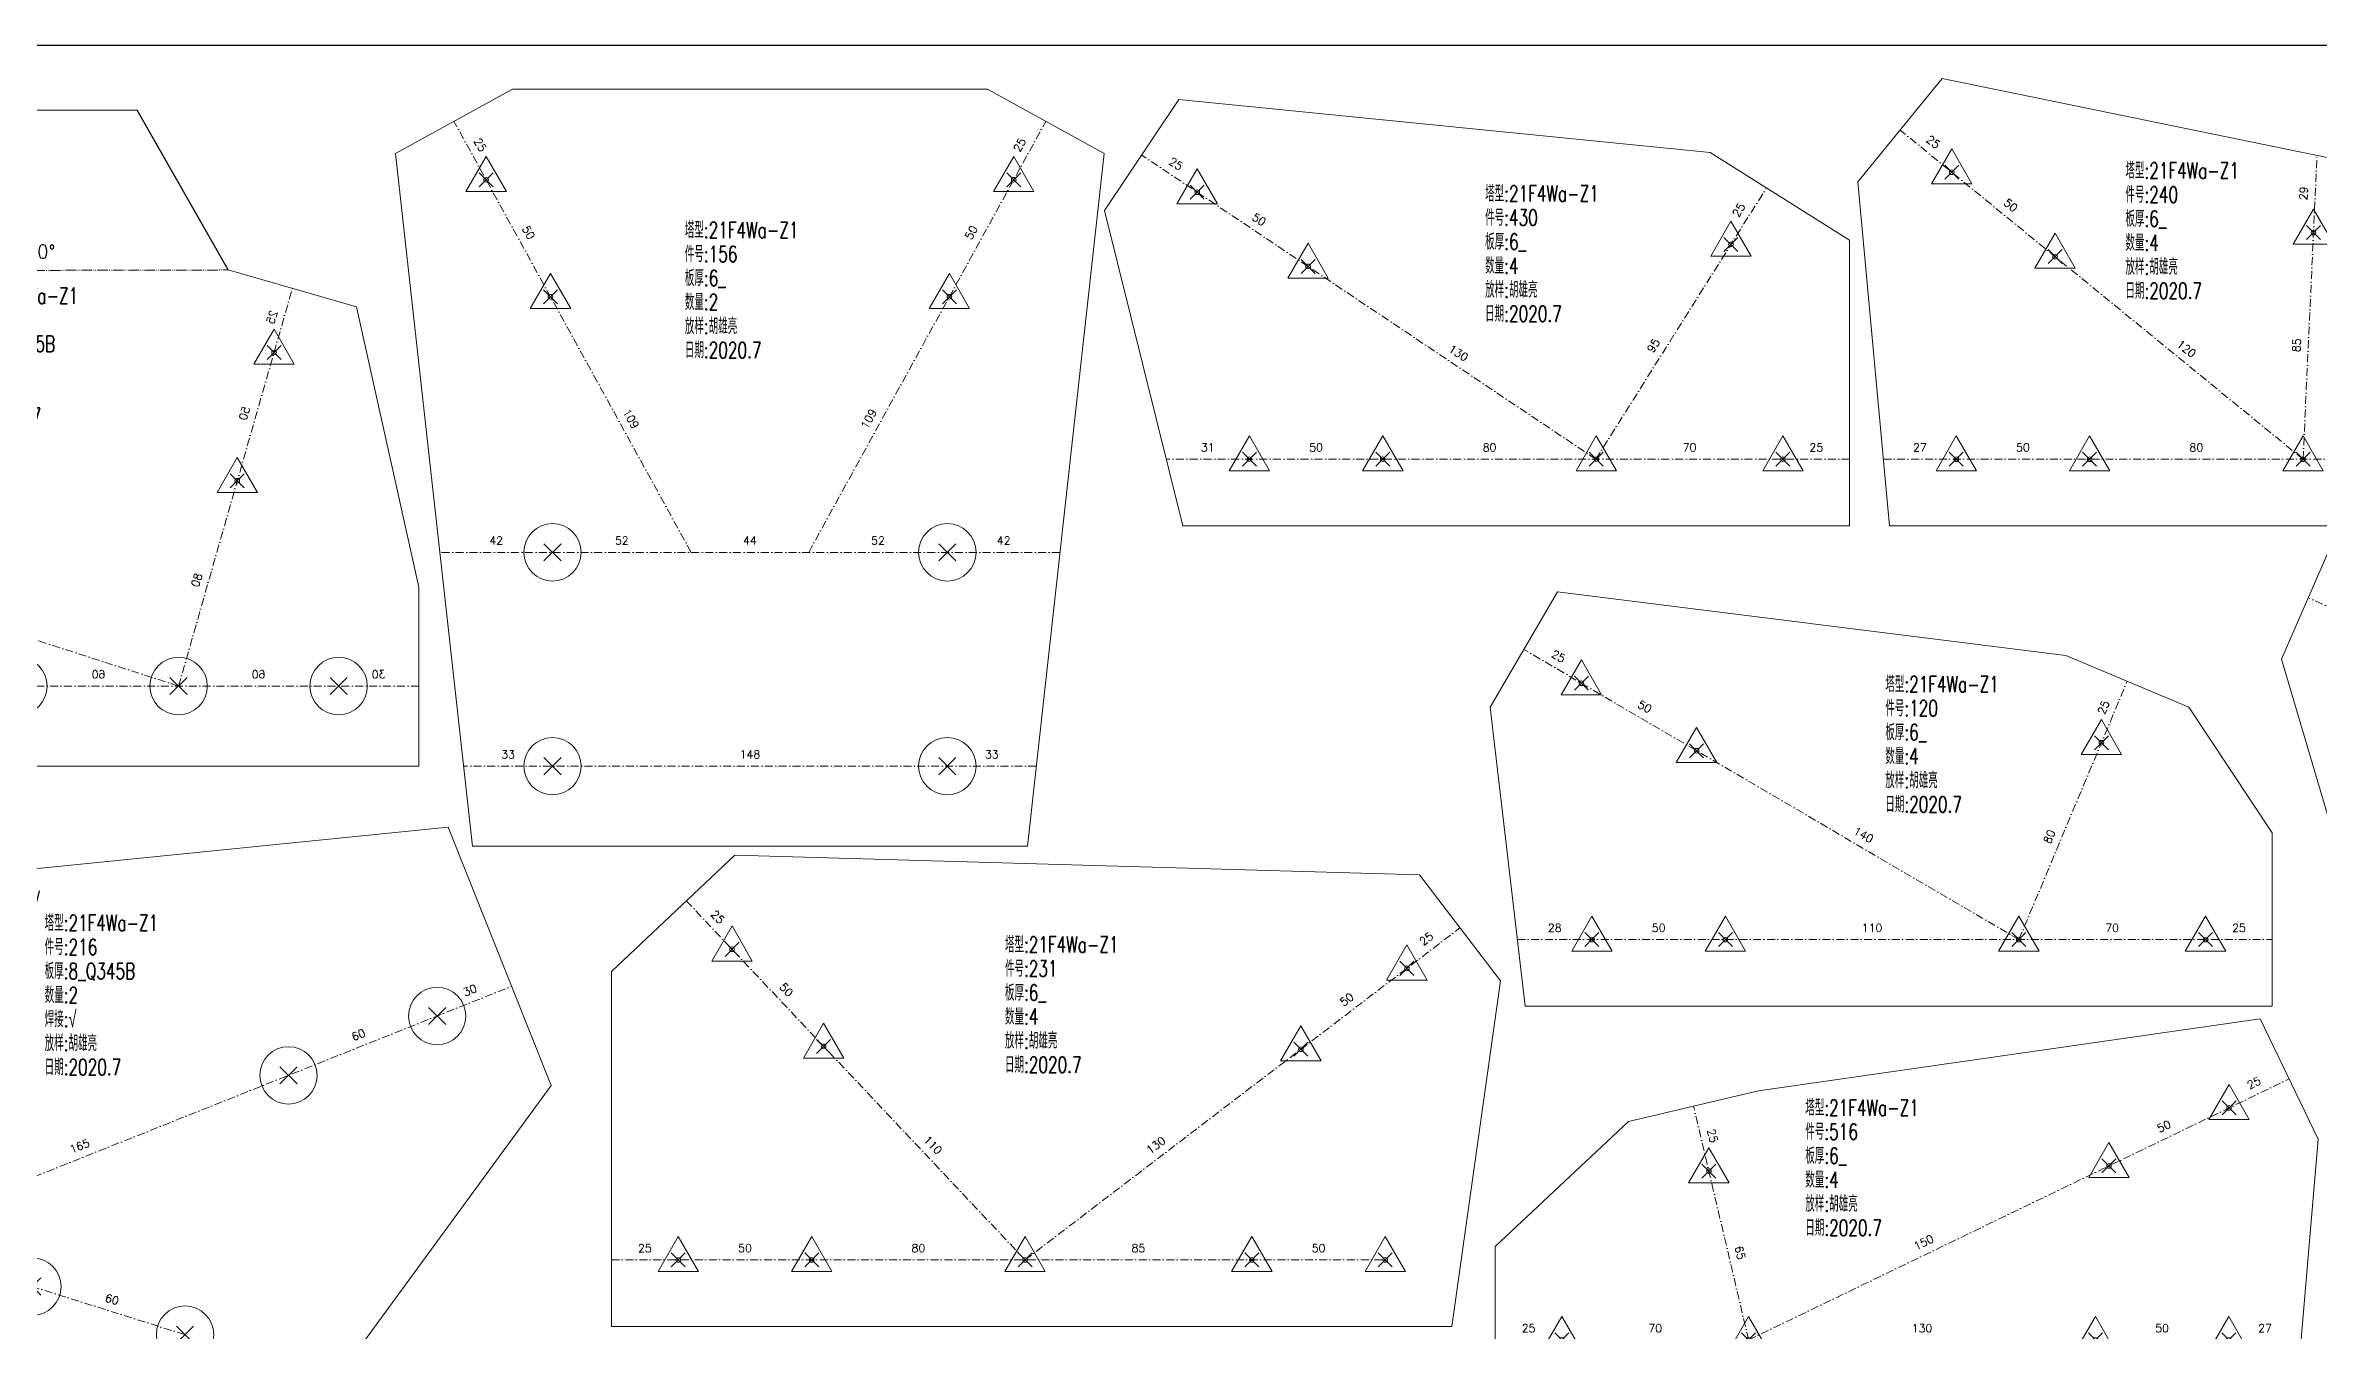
# Model space of a CAD drawing. Extents: x 1310 to 15542, y -76 to 8381.
# Drawn here: x 3379 to 4231, y 7899 to 8381 of the extents above; entities that cross this region are included whole.
import ezdxf
from ezdxf.enums import TextEntityAlignment as Align

# ---------------------------------------------------------------- set-up
doc = ezdxf.new("R2010")
doc.units = 0
doc.header["$MEASUREMENT"] = 0
doc.linetypes.add('一点画线', pattern=[5.2, 3, -1, 0.2, -1])
doc.linetypes.add('制弯线', pattern=[5.9, 4, -0.5, 0.2, -0.5, 0.2, -0.5])
doc.layers.get('0').update_dxf_attribs({"linetype": 'CONTINUOUS', "lineweight": 25})
for name, color, linetype, lineweight in [('1', 7, 'CONTINUOUS', 25), ('2', 7, 'CONTINUOUS', 25), ('5', 7, 'CONTINUOUS', 25)]:
    doc.layers.add(name, color=color, linetype=linetype, lineweight=lineweight)
doc.styles.get("Standard").update_dxf_attribs({"font": 'simplex.shx', "width": 0.7, "height": 3, "bigfont": 'gbhzfs.shx'})

# ---------------------------------------------------------------- blocks, each defined once
blk = doc.blocks.new('板孔17.5')
at = {"layer": '5', "color": 7, "linetype": 'Continuous', "lineweight": 13}
for p, q in [((0, 1), (-0.866, -0.5)), ((0.866, -0.5), (0, 1)), ((-0.3, -0.3), (0.3, 0.3)), ((0.3, -0.3), (-0.3, 0.3)), ((-0.866, -0.5), (0.866, -0.5))]:
    blk.add_line(p, q, dxfattribs=at)
at = {"layer": '5', "color": 7, "linetype": 'Continuous', "lineweight": 0}
blk.add_circle((0, 0), 0.1, dxfattribs=at)
blk = doc.blocks.new('PLKM_7b76d530-2090-40c1-a64a-3491f2526c1a', base_point=(3035.27, 12225.21))
at = {"layer": '1', "color": 7, "linetype": 'Continuous', "lineweight": 18}
for p, q in [((2963.91, 12297.87), (2775.85, 12270.89)), ((2985.64, 12252.84), (2963.91, 12297.87)), ((2775.85, 12270.89), (2727.18, 12259.43)), ((2727.18, 12259.43), (2677.15, 12212.55)), ((2977.15, 12152.55), (2985.64, 12252.84)), ((2677.15, 12212.55), (2677.15, 12152.55)), ((2677.15, 12152.55), (2977.15, 12152.55))]:
    blk.add_line(p, q, dxfattribs=at)
at = {"layer": '2', "color": 9, "linetype": '一点画线', "lineweight": 13}
for p, q in [((2772.16, 12177.55), (2974.77, 12275.35)), ((2772.16, 12177.55), (2751.51, 12265.16)), ((2677.15, 12177.55), (2979.27, 12177.55))]:
    blk.add_line(p, q, dxfattribs=at)
at = {"layer": '1', "color": 7, "linetype": 'Continuous', "lineweight": 0, "xscale": 8.75, "yscale": 8.75, "zscale": 8.75}
for p in [(2952.26, 12264.48), (2757.25, 12240.83), (2907.23, 12242.75), (2702.15, 12177.55), (2772.15, 12177.55), (2902.15, 12177.55), (2952.15, 12177.55)]:
    blk.add_blockref('板孔17.5', p, dxfattribs=at)
at = {"layer": '1', "color": 7, "linetype": 'Continuous', "lineweight": 13, "insert": (2793.39, 12267.58), "char_height": 6, "width": 600, "attachment_point": 1, "line_spacing_factor": 0.9}
blk.add_mtext('塔型:21F4Wa-Z1\\P件号:516\\P板厚:6_\\P数量:4\\P放样:胡雄亮\\P日期:2020.7', dxfattribs=at)
at = {"layer": '2', "color": 7, "linetype": 'Continuous', "lineweight": 13}
for s, rotation, p in [('25', 26, (2962.65, 12271.72)), ('25', 284, (2756.33, 12253.45)), ('50', 26, (2928.87, 12255.42)), ('65', 284, (2766.65, 12209.65)), ('150', 26, (2838.82, 12211.95))]:
    blk.add_text(s, height=3, rotation=rotation, dxfattribs=at).set_placement(p, align=Align.BOTTOM_CENTER)
for s, p in [('25', (2689.65, 12179.55)), ('70', (2737.15, 12179.55)), ('130', (2837.15, 12179.55)), ('50', (2927.15, 12179.55)), ('27', (2965.71, 12179.55))]:
    blk.add_text(s, height=3, dxfattribs=at).set_placement(p, align=Align.BOTTOM_CENTER)
blk = doc.blocks.new('PLKM_54b1b97a-2446-4536-828b-b68f0444062a', base_point=(4218.96, 13221.65))
at = {"layer": '1', "color": 7, "linetype": 'Continuous', "lineweight": 18}
for p, q in [((3875.46, 13301.51), (3847.64, 13259.96)), ((4074.57, 13281.74), (3875.46, 13301.51)), ((4126.91, 13248.8), (4074.57, 13281.74)), ((3847.64, 13259.96), (3876.91, 13141.8)), ((4126.91, 13141.8), (4126.91, 13248.8)), ((3876.91, 13141.8), (4126.91, 13141.8))]:
    blk.add_line(p, q, dxfattribs=at)
at = {"layer": '2', "color": 9, "linetype": '一点画线', "lineweight": 13}
for p, q in [((4031.78, 13166.8), (3861.55, 13280.73)), ((4031.77, 13166.8), (4095.73, 13268.42)), ((4126.91, 13166.8), (3870.72, 13166.8))]:
    blk.add_line(p, q, dxfattribs=at)
at = {"layer": '1', "color": 7, "linetype": 'Continuous', "lineweight": 0, "xscale": 8.75, "yscale": 8.75, "zscale": 8.75}
for p in [(3882.33, 13266.83), (4082.41, 13247.27), (3923.88, 13239.02), (3901.91, 13166.8), (3951.91, 13166.8), (4031.91, 13166.8), (4101.91, 13166.8)]:
    blk.add_blockref('板孔17.5', p, dxfattribs=at)
at = {"layer": '1', "color": 7, "linetype": 'Continuous', "lineweight": 13, "insert": (3990.27, 13269.3), "char_height": 6, "width": 600, "attachment_point": 1, "line_spacing_factor": 0.9}
blk.add_mtext('塔型:21F4Wa-Z1\\P件号:430\\P板厚:6_\\P数量:4\\P放样:胡雄亮\\P日期:2020.7', dxfattribs=at)
at = {"layer": '2', "color": 7, "linetype": 'Continuous', "lineweight": 13}
for s, rotation, p in [('25', 327, (3873.05, 13275.44)), ('50', 327, (3904.21, 13254.58)), ('25', 58, (4087.38, 13258.91)), ('130', 327, (3978.94, 13204.57)), ('95', 58, (4055.4, 13208.1))]:
    blk.add_text(s, height=3, rotation=rotation, dxfattribs=at).set_placement(p, align=Align.BOTTOM_CENTER)
for s, p in [('31', (3886.31, 13168.8)), ('50', (3926.91, 13168.8)), ('80', (3991.91, 13168.8)), ('70', (4066.91, 13168.8)), ('25', (4114.41, 13168.8))]:
    blk.add_text(s, height=3, dxfattribs=at).set_placement(p, align=Align.BOTTOM_CENTER)
blk = doc.blocks.new('PLKM_d055b77a-43f4-4613-a674-3f5a30663b5f', base_point=(6468.18, 14653.89))
at = {"layer": '1', "color": 7, "linetype": 'Continuous', "lineweight": 18}
for p, q in [((6149.67, 14737.73), (6118.05, 14699)), ((6314.95, 14703.79), (6149.67, 14737.73)), ((6118.05, 14699), (6129.92, 14570.05)), ((6389.92, 14640.05), (6314.95, 14703.79)), ((6389.92, 14570.05), (6389.92, 14640.05)), ((6129.92, 14570.05), (6389.92, 14570.05))]:
    blk.add_line(p, q, dxfattribs=at)
at = {"layer": '2', "color": 9, "linetype": '一点画线', "lineweight": 13}
for p, q in [((6284.92, 14595.05), (6133.86, 14718.37)), ((6284.92, 14595.05), (6290.16, 14708.88)), ((6127.62, 14595.05), (6389.92, 14595.05))]:
    blk.add_line(p, q, dxfattribs=at)
at = {"layer": '1', "color": 7, "linetype": 'Continuous', "lineweight": 0, "xscale": 8.75, "yscale": 8.75, "zscale": 8.75}
for p in [(6153.22, 14702.56), (6288.83, 14679.96), (6191.96, 14670.94), (6154.92, 14595.05), (6204.92, 14595.05), (6284.92, 14595.05), (6364.92, 14595.05)]:
    blk.add_blockref('板孔17.5', p, dxfattribs=at)
at = {"layer": '1', "color": 7, "linetype": 'Continuous', "lineweight": 13, "insert": (6218.32, 14706.16), "char_height": 6, "width": 600, "attachment_point": 1, "line_spacing_factor": 0.9}
blk.add_mtext('塔型:21F4Wa-Z1\\P件号:240\\P板厚:6_\\P数量:4\\P放样:胡雄亮\\P日期:2020.7', dxfattribs=at)
at = {"layer": '2', "color": 7, "linetype": 'Continuous', "lineweight": 13}
for s, rotation, p in [('25', 322, (6144.81, 14712.01)), ('50', 322, (6173.86, 14688.3)), ('29', 87, (6287.5, 14694.51)), ('120', 322, (6239.7, 14634.54)), ('85', 87, (6284.88, 14637.6))]:
    blk.add_text(s, height=3, rotation=rotation, dxfattribs=at).set_placement(p, align=Align.BOTTOM_CENTER)
for s, p in [('27', (6141.27, 14597.05)), ('50', (6179.92, 14597.05)), ('80', (6244.92, 14597.05)), ('80', (6324.92, 14597.05)), ('25', (6377.42, 14597.05))]:
    blk.add_text(s, height=3, dxfattribs=at).set_placement(p, align=Align.BOTTOM_CENTER)
blk = doc.blocks.new('PLKM_ffd2993e-bb48-4c70-a424-ced81cecfd83', base_point=(4895.53, 14658.4))
at = {"layer": '1', "color": 7, "linetype": 'Continuous', "lineweight": 18}
for p, q in [((4567.99, 14746.75), (4521.8, 14703.14)), ((4824.63, 14739.33), (4567.99, 14746.75)), ((4854.96, 14699.59), (4824.63, 14739.33)), ((4521.8, 14703.14), (4521.8, 14570.05)), ((4836.8, 14570.05), (4854.96, 14699.59)), ((4521.8, 14570.05), (4836.8, 14570.05))]:
    blk.add_line(p, q, dxfattribs=at)
at = {"layer": '2', "color": 9, "linetype": '一点画线', "lineweight": 13}
for p, q in [((4676.8, 14595.05), (4549.81, 14729.58)), ((4676.8, 14595.05), (4839.8, 14719.46)), ((4521.8, 14595.05), (4811.8, 14595.05))]:
    blk.add_line(p, q, dxfattribs=at)
at = {"layer": '1', "color": 7, "linetype": 'Continuous', "lineweight": 0, "xscale": 8.75, "yscale": 8.75, "zscale": 8.75}
for p in [(4566.97, 14711.41), (4819.92, 14704.29), (4601.29, 14675.05), (4780.18, 14673.96), (4546.8, 14595.05), (4596.8, 14595.05), (4676.8, 14595.05), (4761.8, 14595.05), (4811.8, 14595.05)]:
    blk.add_blockref('板孔17.5', p, dxfattribs=at)
at = {"layer": '1', "color": 7, "linetype": 'Continuous', "lineweight": 13, "insert": (4669.25, 14716.19), "char_height": 6, "width": 600, "attachment_point": 1, "line_spacing_factor": 0.9}
blk.add_mtext('塔型:21F4Wa-Z1\\P件号:231\\P板厚:6_\\P数量:4\\P放样:胡雄亮\\P日期:2020.7', dxfattribs=at)
at = {"layer": '2', "color": 7, "linetype": 'Continuous', "lineweight": 13}
for s, rotation, p in [('25', 314, (4559.84, 14721.87)), ('25', 37, (4828.65, 14713.46)), ('50', 314, (4585.59, 14694.6)), ('50', 37, (4798.84, 14690.71)), ('110', 314, (4640.5, 14636.42)), ('130', 37, (4727.27, 14636.09))]:
    blk.add_text(s, height=3, rotation=rotation, dxfattribs=at).set_placement(p, align=Align.BOTTOM_CENTER)
for s, p in [('25', (4534.3, 14597.05)), ('50', (4571.8, 14597.05)), ('80', (4636.8, 14597.05)), ('85', (4719.3, 14597.05)), ('50', (4786.8, 14597.05))]:
    blk.add_text(s, height=3, dxfattribs=at).set_placement(p, align=Align.BOTTOM_CENTER)
blk = doc.blocks.new('板孔21.5')
at = {"layer": '5', "color": 7, "linetype": 'Continuous', "lineweight": 13}
for p, q in [((-0.3, -0.3), (0.3, 0.3)), ((0.3, -0.3), (-0.3, 0.3))]:
    blk.add_line(p, q, dxfattribs=at)
blk.add_circle((0, 0), 1, dxfattribs=at)
blk = doc.blocks.new('PLKM_5569a195-bc47-4bc3-b680-e411b4508e79', base_point=(2392.42, 14701.09))
at = {"color": 0, "linetype": 'Continuous'}
blk.add_line((2271.71, 14830.87), (2251.75, 14750.84), dxfattribs=at)
at = {"layer": '1', "color": 7, "linetype": 'Continuous', "lineweight": 18}
for p, q in [((2425.02, 14854.62), (2006.05, 14812.5)), ((2463.61, 14757.88), (2425.02, 14854.62)), ((2006.05, 14812.5), (1911.06, 14616.82)), ((2330.88, 14576.54), (2463.61, 14757.88)), ((1911.06, 14616.82), (1939.81, 14547.55)), ((2290.14, 14547.55), (2330.88, 14576.54)), ((1939.81, 14547.55), (2290.14, 14547.55))]:
    blk.add_line(p, q, dxfattribs=at)
at = {"layer": '2', "color": 9, "linetype": '一点画线', "lineweight": 13}
for p, q in [((2211.95, 14700.55), (2183.93, 14830.38)), ((2211.92, 14700.56), (2448.79, 14795.04)), ((1986.18, 14771.57), (2326.42, 14664.54)), ((2211.95, 14700.55), (1925.63, 14581.73)), ((2211.95, 14700.55), (2157.33, 14627.92)), ((2211.95, 14700.55), (2310.51, 14562.04))]:
    blk.add_line(p, q, dxfattribs=at)
at = {"layer": '1', "color": 7, "linetype": 'Continuous', "lineweight": 0}
for name, p, xscale, yscale, zscale in [('板孔17.5', (2189.8, 14803.19), 8.75, 8.75, 8.75), ('板孔21.5', (2420.93, 14783.92), 10.75, 10.75, 10.75), ('板孔21.5', (2021.16, 14760.57), 10.75, 10.75, 10.75), ('板孔21.5', (2365.2, 14761.69), 10.75, 10.75, 10.75), ('板孔21.5', (2078.4, 14742.56), 10.75, 10.75, 10.75), ('板孔21.5', (2211.95, 14700.55), 10.75, 10.75, 10.75), ('板孔21.5', (2269.18, 14682.55), 10.75, 10.75, 10.75), ('板孔21.5', (2326.42, 14664.54), 10.75, 10.75, 10.75), ('板孔21.5', (2064.17, 14639.22), 10.75, 10.75, 10.75), ('板孔17.5', (2157.85, 14628.62), 8.75, 8.75, 8.75), ('板孔21.5', (2008.75, 14616.22), 10.75, 10.75, 10.75), ('板孔21.5', (1953.34, 14593.23), 10.75, 10.75, 10.75), ('板孔17.5', (2296.02, 14582.41), 8.75, 8.75, 8.75)]:
    blk.add_blockref(name, p, dxfattribs=dict(at, xscale=xscale, yscale=yscale, zscale=zscale))
at = {"layer": '1', "color": 7, "linetype": 'Continuous', "lineweight": 13, "char_height": 6, "width": 600, "attachment_point": 1, "line_spacing_factor": 0.9}
for s, insert in [('塔型:21F4Wa-Z1\\P件号:215\\P板厚:8_Q345B\\P数量:2\\P焊接:√\\P放样:胡雄亮\\P日期:2020.7', (2212.59, 14827.22)), ('塔型:21F4Wa-Z1\\P件号:216\\P板厚:8_Q345B\\P数量:2\\P焊接:√\\P放样:胡雄亮\\P日期:2020.7', (2273.79, 14821.78))]:
    blk.add_mtext(s, dxfattribs=dict(at, insert=insert))
at = {"layer": '2', "color": 7, "linetype": 'Continuous', "lineweight": 13}
for s, rotation, p in [('28', 283, (2188.82, 14817.21)), ('30', 22, (2434.12, 14791.34)), ('60', 22, (2392.32, 14774.67)), ('37', 344, (2004.27, 14767.98)), ('60', 344, (2050.38, 14753.47)), ('105', 283, (2202.83, 14752.29)), ('165', 22, (2287.82, 14732.98)), ('140', 344, (2145.77, 14723.47)), ('60', 344, (2241.16, 14693.46)), ('160', 23, (2137.29, 14671.73)), ('60', 344, (2298.4, 14675.45)), ('90', 53, (2183.3, 14665.79)), ('145', 306, (2255.61, 14642.64)), ('60', 23, (2035.69, 14629.57)), ('60', 23, (1980.28, 14606.57)), ('30', 23, (1938.71, 14589.32)), ('25', 306, (2304.89, 14573.39))]:
    blk.add_text(s, height=3, rotation=rotation, dxfattribs=at).set_placement(p, align=Align.BOTTOM_CENTER)
blk = doc.blocks.new('PLKM_e157d87e-273f-46c8-a29a-c37f6d1f51b5', base_point=(9135.81, 15592.36))
at = {"layer": '1', "color": 7, "linetype": 'Continuous', "lineweight": 18}
for p, q in [((8825.38, 15734.17), (8781.59, 15710.05)), ((9003.48, 15734.17), (8825.38, 15734.17)), ((9047.27, 15710.06), (9003.48, 15734.17)), ((8781.59, 15710.05), (8810.43, 15450.54)), ((9018.43, 15450.54), (9047.27, 15710.06)), ((8810.43, 15450.54), (9018.43, 15450.54))]:
    blk.add_line(p, q, dxfattribs=at)
at = {"layer": '2', "color": 9, "linetype": '一点画线', "lineweight": 13}
for p, q in [((8892.4, 15560.64), (8803.48, 15722.11)), ((8936.45, 15560.64), (9025.37, 15722.12)), ((9030.66, 15560.64), (8798.19, 15560.64)), ((9021.76, 15480.54), (8807.09, 15480.54))]:
    blk.add_line(p, q, dxfattribs=at)
at = {"layer": '1', "color": 7, "linetype": 'Continuous', "lineweight": 0}
for name, p, xscale, yscale, zscale in [('板孔17.5', (8815.54, 15700.21), 8.75, 8.75, 8.75), ('板孔17.5', (9013.31, 15700.22), 8.75, 8.75, 8.75), ('板孔17.5', (8839.66, 15656.42), 8.75, 8.75, 8.75), ('板孔17.5', (8989.19, 15656.42), 8.75, 8.75, 8.75), ('板孔21.5', (8840.43, 15560.64), 10.75, 10.75, 10.75), ('板孔21.5', (8988.43, 15560.64), 10.75, 10.75, 10.75), ('板孔21.5', (8840.43, 15480.54), 10.75, 10.75, 10.75), ('板孔21.5', (8988.43, 15480.54), 10.75, 10.75, 10.75)]:
    blk.add_blockref(name, p, dxfattribs=dict(at, xscale=xscale, yscale=yscale, zscale=zscale))
at = {"layer": '1', "color": 7, "linetype": 'Continuous', "lineweight": 13, "insert": (8890.03, 15684.41), "char_height": 6, "width": 600, "attachment_point": 1, "line_spacing_factor": 0.9}
blk.add_mtext('塔型:21F4Wa-Z1\\P件号:156\\P板厚:6_\\P数量:2\\P放样:胡雄亮\\P日期:2020.7', dxfattribs=at)
at = {"layer": '2', "color": 7, "linetype": 'Continuous', "lineweight": 13}
for s, rotation, p in [('25', 300, (8811.26, 15712.13)), ('25', 61, (9017.59, 15712.13)), ('50', 300, (8829.35, 15679.28)), ('50', 61, (8999.5, 15679.28)), ('109', 300, (8867.78, 15609.49)), ('109', 61, (8961.07, 15609.5))]:
    blk.add_text(s, height=3, rotation=rotation, dxfattribs=at).set_placement(p, align=Align.BOTTOM_CENTER)
for s, p in [('42', (8819.31, 15562.64)), ('52', (8866.41, 15562.64)), ('44', (8914.43, 15562.64)), ('52', (8962.44, 15562.64)), ('42', (9009.54, 15562.64)), ('33', (8823.76, 15482.54)), ('148', (8914.43, 15482.54)), ('33', (9005.09, 15482.54))]:
    blk.add_text(s, height=3, dxfattribs=at).set_placement(p, align=Align.BOTTOM_CENTER)
blk = doc.blocks.new('PLKM_b3db2382-843c-420f-a2c5-45ed8d1e49c9', base_point=(3055.53, 15442.02))
at = {"color": 0, "linetype": 'Continuous'}
blk.add_line((2979.05, 15505), (2944.9, 15564.93), dxfattribs=at)
at = {"layer": '1', "color": 7, "linetype": 'Continuous', "lineweight": 18}
for p, q in [((2630.86, 15418.65), (2677.86, 15564.35)), ((2677.86, 15564.35), (2944.9, 15564.93)), ((2979.05, 15505), (3027.12, 15491.24)), ((3027.12, 15491.24), (3050.42, 15386.11)), ((2750.42, 15319.11), (2630.86, 15418.65)), ((3050.42, 15386.11), (3050.42, 15319.11)), ((3050.42, 15319.11), (2750.42, 15319.11))]:
    blk.add_line(p, q, dxfattribs=at)
at = {"layer": '2', "color": 190, "linetype": '制弯线', "lineweight": 13}
blk.add_line((2658.49, 15504.31), (2979.05, 15505), dxfattribs=at)
at = {"layer": '2', "color": 9, "linetype": '一点画线', "lineweight": 13}
for p, q in [((2960.42, 15349.11), (3003.09, 15498.12)), ((2960.42, 15349.11), (2641.6, 15451.96)), ((3050.42, 15349.11), (2714.39, 15349.11))]:
    blk.add_line(p, q, dxfattribs=at)
at = {"layer": '1', "color": 7, "linetype": 'Continuous', "lineweight": 0}
for name, p, xscale, yscale, zscale in [('板孔17.5', (2996.21, 15474.08), -8.75, 8.75, 8.75), ('板孔21.5', (2670.16, 15442.75), -10.75, 10.75, 10.75), ('板孔21.5', (2727.26, 15424.33), -10.75, 10.75, 10.75), ('板孔17.5', (2982.44, 15426.02), -8.75, 8.75, 8.75), ('板孔21.5', (2780.42, 15349.11), -10.75, 10.75, 10.75), ('板孔21.5', (2840.42, 15349.11), -10.75, 10.75, 10.75), ('板孔21.5', (2900.42, 15349.11), -10.75, 10.75, 10.75), ('板孔21.5', (2960.42, 15349.11), -10.75, 10.75, 10.75), ('板孔21.5', (3020.42, 15349.11), -10.75, 10.75, 10.75)]:
    blk.add_blockref(name, p, dxfattribs=dict(at, xscale=xscale, yscale=yscale, zscale=zscale))
at = {"layer": '1', "color": 7, "linetype": 'Continuous', "lineweight": 13, "char_height": 6, "width": 600, "attachment_point": 1, "line_spacing_factor": 0.9}
for s, insert in [('塔型:21F4Wa-Z1\\P件号:121B\\P板厚:6_Q345B\\P数量:2\\P放样:胡雄亮\\P日期:2020.7', (2795.62, 15500.95)), ('塔型:21F4Wa-Z1\\P件号:121A\\P板厚:6_Q345B\\P数量:2\\P放样:胡雄亮\\P日期:2020.7', (2880.19, 15498.33))]:
    blk.add_mtext(s, dxfattribs=dict(at, insert=insert))
at = {"layer": '2', "color": 7, "linetype": 'Continuous', "lineweight": 13}
for s, p in [('正曲90%%D', (2808.87, 15508.01)), ('反曲90%%D', (2895.63, 15507.87))]:
    blk.add_text(s, height=5, dxfattribs=at).set_placement(p, align=Align.BOTTOM_LEFT)
at = {"layer": '2', "color": 7, "linetype": 'Continuous', "lineweight": 13, "text_generation_flag": 2}
for s, rotation, p in [('25', 73, (2997.72, 15486.65)), ('30', 342, (2656.49, 15449.26)), ('50', 73, (2987.4, 15450.6)), ('60', 342, (2699.32, 15435.45)), ('245', 342, (2844.45, 15388.62)), ('80', 73, (2969.51, 15388.11))]:
    blk.add_text(s, height=3, rotation=rotation, dxfattribs=at).set_placement(p, align=Align.BOTTOM_CENTER)
for s, p in [('66', (2747.41, 15351.11)), ('60', (2810.42, 15351.11)), ('60', (2870.42, 15351.11)), ('60', (2930.42, 15351.11)), ('60', (2990.42, 15351.11)), ('30', (3035.42, 15351.11))]:
    blk.add_text(s, height=3, dxfattribs=at).set_placement(p, align=Align.BOTTOM_CENTER)
blk = doc.blocks.new('PLKM_3877f5d8-2aae-4a27-a0d1-fb841a92e275', base_point=(2511.76, 15396.73))
at = {"layer": '1', "color": 7, "linetype": 'Continuous', "lineweight": 18}
for p, q in [((2162.97, 15474.36), (2137.7, 15431.21)), ((2353.46, 15450.59), (2162.97, 15474.36)), ((2399.56, 15431.25), (2353.46, 15450.59)), ((2430.86, 15384.11), (2399.56, 15431.25)), ((2137.7, 15431.21), (2150.86, 15319.11)), ((2430.86, 15319.11), (2430.86, 15384.11)), ((2150.86, 15319.11), (2430.86, 15319.11))]:
    blk.add_line(p, q, dxfattribs=at)
at = {"layer": '2', "color": 9, "linetype": '一点画线', "lineweight": 13}
for p, q in [((2335.89, 15344.11), (2150.34, 15452.79)), ((2335.89, 15344.11), (2376.51, 15440.92)), ((2147.92, 15344.11), (2430.86, 15344.11))]:
    blk.add_line(p, q, dxfattribs=at)
at = {"layer": '1', "color": 7, "linetype": 'Continuous', "lineweight": 0, "xscale": 8.75, "yscale": 8.75, "zscale": 8.75}
for p in [(2171.91, 15440.15), (2215.05, 15414.88), (2366.84, 15417.87), (2175.86, 15344.11), (2225.86, 15344.11), (2335.86, 15344.11), (2405.86, 15344.11)]:
    blk.add_blockref('板孔17.5', p, dxfattribs=at)
at = {"layer": '1', "color": 7, "linetype": 'Continuous', "lineweight": 13, "insert": (2285.81, 15442.79), "char_height": 6, "width": 600, "attachment_point": 1, "line_spacing_factor": 0.9}
blk.add_mtext('塔型:21F4Wa-Z1\\P件号:120\\P板厚:6_\\P数量:4\\P放样:胡雄亮\\P日期:2020.7', dxfattribs=at)
at = {"layer": '2', "color": 7, "linetype": 'Continuous', "lineweight": 13}
for s, rotation, p in [('25', 331, (2162.13, 15448.19)), ('50', 331, (2194.49, 15429.24)), ('25', 67, (2369.83, 15430.17)), ('140', 331, (2276.48, 15381.22)), ('80', 67, (2349.52, 15381.76))]:
    blk.add_text(s, height=3, rotation=rotation, dxfattribs=at).set_placement(p, align=Align.BOTTOM_CENTER)
for s, p in [('28', (2161.89, 15346.11)), ('50', (2200.86, 15346.11)), ('110', (2280.86, 15346.11)), ('70', (2370.86, 15346.11)), ('25', (2418.36, 15346.11))]:
    blk.add_text(s, height=3, dxfattribs=at).set_placement(p, align=Align.BOTTOM_CENTER)
blk = doc.blocks.new('PLKM_8e180a05-fd0b-4421-b2c6-0e0b68d6b745', base_point=(1933.88, 15392.06))
at = {"layer": '1', "color": 7, "linetype": 'Continuous', "lineweight": 18}
for p, q in [((1638.15, 15465.02), (1618.15, 15419.19)), ((1937.7, 15381.11), (1638.15, 15465.02)), ((1618.15, 15419.19), (1647.7, 15319.11)), ((1937.7, 15319.11), (1937.7, 15381.11)), ((1647.7, 15319.11), (1937.7, 15319.11))]:
    blk.add_line(p, q, dxfattribs=at)
at = {"layer": '2', "color": 9, "linetype": '一点画线', "lineweight": 13}
for p, q in [((1852.74, 15344.11), (1628.15, 15442.11)), ((1937.7, 15344.11), (1640.32, 15344.11))]:
    blk.add_line(p, q, dxfattribs=at)
at = {"layer": '1', "color": 7, "linetype": 'Continuous', "lineweight": 0, "xscale": 8.75, "yscale": 8.75, "zscale": 8.75}
for p in [(1651.06, 15432.11), (1696.89, 15412.11), (1672.7, 15344.11), (1722.7, 15344.11), (1852.7, 15344.11), (1912.7, 15344.11)]:
    blk.add_blockref('板孔17.5', p, dxfattribs=at)
at = {"layer": '1', "color": 7, "linetype": 'Continuous', "lineweight": 13, "insert": (1649.62, 15404.87), "char_height": 6, "width": 600, "attachment_point": 1, "line_spacing_factor": 0.9}
blk.add_mtext('塔型:21F4Wa-Z1\\P件号:119\\P板厚:6_\\P数量:4\\P放样:胡雄亮\\P日期:2020.7', dxfattribs=at)
at = {"layer": '2', "color": 7, "linetype": 'Continuous', "lineweight": 13}
for s, p in [('25', (1640.4, 15438.94)), ('50', (1674.77, 15423.94)), ('170', (1775.62, 15379.94))]:
    blk.add_text(s, height=3, rotation=337, dxfattribs=at).set_placement(p, align=Align.BOTTOM_CENTER)
for s, p in [('32', (1656.51, 15346.11)), ('50', (1697.7, 15346.11)), ('130', (1787.7, 15346.11)), ('60', (1882.7, 15346.11)), ('25', (1925.2, 15346.11))]:
    blk.add_text(s, height=3, dxfattribs=at).set_placement(p, align=Align.BOTTOM_CENTER)

msp = doc.modelspace()

# ---------------------------------------------------------------- linework, layer by layer
at = {"color": 0, "linetype": 'Continuous'}
msp.add_lwpolyline([(2328.88, 7150.933), (5078.563, 7150.933), (5078.563, 8380.933), (2328.88, 8380.933)], close=True, dxfattribs=at)

# ---------------------------------------------------------------- block references
for name, p in [('PLKM_d055b77a-43f4-4613-a674-3f5a30663b5f', (4408.745, 8284.772)), ('PLKM_e157d87e-273f-46c8-a29a-c37f6d1f51b5', (3864.66, 8222.747)), ('PLKM_54b1b97a-2446-4536-828b-b68f0444062a', (4147.567, 8280.785)), ('PLKM_b3db2382-843c-420f-a2c5-45ed8d1e49c9', (3524.213, 8233.842)), ('PLKM_8e180a05-fd0b-4421-b2c6-0e0b68d6b745', (4533.146, 8123.889)), ('PLKM_3877f5d8-2aae-4a27-a0d1-fb841a92e275', (4294.826, 8098.558)), ('PLKM_5569a195-bc47-4bc3-b680-e411b4508e79', (3497.518, 7934.469)), ('PLKM_ffd2993e-bb48-4c70-a424-ced81cecfd83', (3965.152, 7989.279)), ('PLKM_7b76d530-2090-40c1-a64a-3491f2526c1a', (4280.76, 7943.591))]:
    msp.add_blockref(name, p, dxfattribs=at)

doc.saveas('drawing.dxf')
